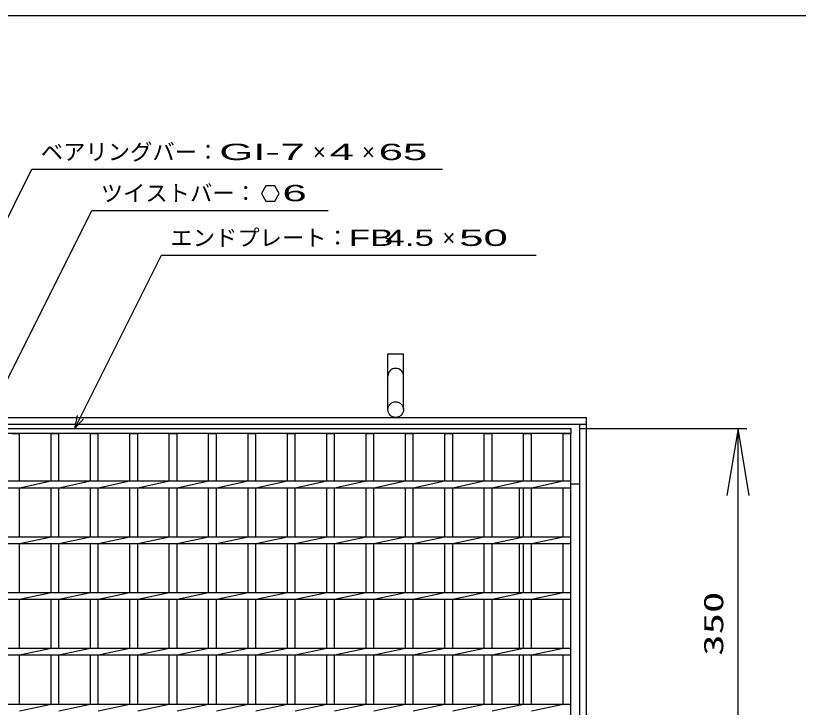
# Model space of a CAD drawing. Units: millimetres, scale not verified. Extents: x -1456 to 1389, y -1026 to 839.
# Drawn here: x -875 to -173, y 218 to 839 of the extents above; entities that cross this region are included whole.
import ezdxf
from ezdxf.enums import TextEntityAlignment as Align

# ---------------------------------------------------------------- set-up
doc = ezdxf.new("R2010")
doc.units = ezdxf.units.MM
doc.header["$LTSCALE"] = 8
for name, color, linetype, lineweight in [('0_2', 150, 'Continuous', 25), ('16', 3, 'Continuous', 25), ('19', 6, 'Continuous', 25), ('22', 4, 'Continuous', 25)]:
    doc.layers.add(name, color=color, linetype=linetype, lineweight=lineweight)
doc.styles.add('ベクトル', font='')
doc.styles.add('ＭＳ ゴシック', font='')
doc.styles.get('ベクトル').set_extended_font_data('ベクトル')
doc.styles.get('ＭＳ ゴシック').set_extended_font_data('MS Gothic')

# ---------------------------------------------------------------- blocks, each defined once
blk = doc.blocks.new('open_arrow')
at = {"color": 0, "linetype": 'Continuous', "lineweight": -2}
blk.add_lwpolyline([(7.5, 1.25), (0, 0), (7.5, -1.25)], dxfattribs=at)

msp = doc.modelspace()

# ---------------------------------------------------------------- linework, layer by layer
at = {"layer": '0_2'}
msp.add_line((-1379.2, 838.8), (1388.8, 838.8), dxfattribs=at)
at = {"layer": '16'}
for p, q in [((-1090, 468.5), (-377, 468.5)), ((-377, 464), (-1090, 464)), ((-878.2, 464), (-871.2, 464)), ((-871.2, 421.5), (-871.2, 464)), ((-842.9, 421.5), (-842.9, 464)), ((-842.9, 464), (-835.9, 464)), ((-835.9, 421.5), (-835.9, 464)), ((-807.6, 421.5), (-807.6, 464)), ((-807.6, 464), (-800.6, 464)), ((-800.6, 421.5), (-800.6, 464)), ((-772.3, 421.5), (-772.3, 464)), ((-772.3, 464), (-765.3, 464)), ((-765.3, 421.5), (-765.3, 464)), ((-737, 421.5), (-737, 464)), ((-737, 464), (-730, 464)), ((-730, 421.5), (-730, 464)), ((-701.7, 421.5), (-701.7, 464)), ((-701.7, 464), (-694.7, 464)), ((-694.7, 421.5), (-694.7, 464)), ((-666.4, 421.5), (-666.4, 464)), ((-666.4, 464), (-659.4, 464)), ((-659.4, 421.5), (-659.4, 464)), ((-631.1, 421.5), (-631.1, 464)), ((-631.1, 464), (-624.1, 464)), ((-624.1, 421.5), (-624.1, 464)), ((-595.8, 421.5), (-595.8, 464)), ((-595.8, 464), (-588.8, 464)), ((-588.8, 421.5), (-588.8, 464)), ((-560.5, 421.5), (-560.5, 464)), ((-560.5, 464), (-553.5, 464)), ((-553.5, 421.5), (-553.5, 464)), ((-525.2, 421.5), (-525.2, 464)), ((-525.2, 464), (-518.2, 464)), ((-518.2, 421.5), (-518.2, 464)), ((-489.9, 421.5), (-489.9, 464)), ((-489.9, 464), (-482.9, 464)), ((-482.9, 421.5), (-482.9, 464)), ((-454.6, 421.5), (-454.6, 464)), ((-454.6, 464), (-447.6, 464)), ((-447.6, 421.5), (-447.6, 464)), ((-419.3, 421.5), (-419.3, 464)), ((-419.3, 464), (-412.3, 464)), ((-412.3, 421.5), (-412.3, 464)), ((-384, 421.5), (-384, 464)), ((-384, 464), (-377, 464)), ((-377, 468.5), (-377, 464)), ((-377, -227), (-377, 464)), ((-1090, 421.5), (-377, 421.5)), ((-871.2, 415.5), (-842.9, 421.5)), ((-835.9, 415.5), (-807.6, 421.5)), ((-800.6, 415.5), (-772.3, 421.5)), ((-765.3, 415.5), (-737, 421.5)), ((-730, 415.5), (-701.7, 421.5)), ((-694.7, 415.5), (-666.4, 421.5)), ((-659.4, 415.5), (-631.1, 421.5)), ((-624.1, 415.5), (-595.8, 421.5)), ((-588.8, 415.5), (-560.5, 421.5)), ((-553.5, 415.5), (-525.2, 421.5)), ((-518.2, 415.5), (-489.9, 421.5)), ((-482.9, 415.5), (-454.6, 421.5)), ((-447.6, 415.5), (-419.3, 421.5)), ((-412.3, 415.5), (-384, 421.5)), ((-377, 415.5), (-377, 421.5)), ((-1090, 415.5), (-377, 415.5)), ((-871.2, 371.5), (-871.2, 415.5)), ((-842.9, 371.5), (-842.9, 415.5)), ((-835.9, 371.5), (-835.9, 415.5)), ((-807.6, 371.5), (-807.6, 415.5)), ((-800.6, 371.5), (-800.6, 415.5)), ((-772.3, 371.5), (-772.3, 415.5)), ((-765.3, 371.5), (-765.3, 415.5)), ((-737, 371.5), (-737, 415.5)), ((-730, 371.5), (-730, 415.5)), ((-701.7, 371.5), (-701.7, 415.5)), ((-694.7, 371.5), (-694.7, 415.5)), ((-666.4, 371.5), (-666.4, 415.5)), ((-659.4, 371.5), (-659.4, 415.5)), ((-631.1, 371.5), (-631.1, 415.5)), ((-624.1, 371.5), (-624.1, 415.5)), ((-595.8, 371.5), (-595.8, 415.5)), ((-588.8, 371.5), (-588.8, 415.5)), ((-560.5, 371.5), (-560.5, 415.5)), ((-553.5, 371.5), (-553.5, 415.5)), ((-525.2, 371.5), (-525.2, 415.5)), ((-518.2, 371.5), (-518.2, 415.5)), ((-489.9, 371.5), (-489.9, 415.5)), ((-482.9, 371.5), (-482.9, 415.5)), ((-454.6, 371.5), (-454.6, 415.5)), ((-447.6, 371.5), (-447.6, 415.5)), ((-419.3, 371.5), (-419.3, 415.5)), ((-412.3, 371.5), (-412.3, 415.5)), ((-384, 371.5), (-384, 415.5)), ((-1090, 371.5), (-377, 371.5)), ((-1090, 365.5), (-377, 365.5)), ((-871.2, 365.5), (-842.9, 371.5)), ((-871.2, 321.5), (-871.2, 365.5)), ((-842.9, 321.5), (-842.9, 365.5)), ((-835.9, 365.5), (-807.6, 371.5)), ((-835.9, 321.5), (-835.9, 365.5)), ((-807.6, 321.5), (-807.6, 365.5)), ((-800.6, 365.5), (-772.3, 371.5)), ((-800.6, 321.5), (-800.6, 365.5)), ((-772.3, 321.5), (-772.3, 365.5)), ((-765.3, 365.5), (-737, 371.5)), ((-765.3, 321.5), (-765.3, 365.5)), ((-737, 321.5), (-737, 365.5)), ((-730, 365.5), (-701.7, 371.5)), ((-730, 321.5), (-730, 365.5)), ((-701.7, 321.5), (-701.7, 365.5)), ((-694.7, 365.5), (-666.4, 371.5)), ((-694.7, 321.5), (-694.7, 365.5)), ((-666.4, 321.5), (-666.4, 365.5)), ((-659.4, 365.5), (-631.1, 371.5)), ((-659.4, 321.5), (-659.4, 365.5)), ((-631.1, 321.5), (-631.1, 365.5)), ((-624.1, 365.5), (-595.8, 371.5)), ((-624.1, 321.5), (-624.1, 365.5)), ((-595.8, 321.5), (-595.8, 365.5)), ((-588.8, 365.5), (-560.5, 371.5)), ((-588.8, 321.5), (-588.8, 365.5)), ((-560.5, 321.5), (-560.5, 365.5)), ((-553.5, 365.5), (-525.2, 371.5)), ((-553.5, 321.5), (-553.5, 365.5)), ((-525.2, 321.5), (-525.2, 365.5)), ((-518.2, 365.5), (-489.9, 371.5)), ((-518.2, 321.5), (-518.2, 365.5)), ((-489.9, 321.5), (-489.9, 365.5)), ((-482.9, 365.5), (-454.6, 371.5)), ((-482.9, 321.5), (-482.9, 365.5)), ((-454.6, 321.5), (-454.6, 365.5)), ((-447.6, 365.5), (-419.3, 371.5)), ((-447.6, 321.5), (-447.6, 365.5)), ((-419.3, 321.5), (-419.3, 365.5)), ((-412.3, 365.5), (-384, 371.5)), ((-412.3, 321.5), (-412.3, 365.5)), ((-384, 321.5), (-384, 365.5)), ((-377, 365.5), (-377, 371.5)), ((-1090, 321.5), (-377, 321.5)), ((-871.2, 315.5), (-842.9, 321.5)), ((-835.9, 315.5), (-807.6, 321.5)), ((-800.6, 315.5), (-772.3, 321.5)), ((-765.3, 315.5), (-737, 321.5)), ((-730, 315.5), (-701.7, 321.5)), ((-694.7, 315.5), (-666.4, 321.5)), ((-659.4, 315.5), (-631.1, 321.5)), ((-624.1, 315.5), (-595.8, 321.5)), ((-588.8, 315.5), (-560.5, 321.5)), ((-553.5, 315.5), (-525.2, 321.5)), ((-518.2, 315.5), (-489.9, 321.5)), ((-482.9, 315.5), (-454.6, 321.5)), ((-447.6, 315.5), (-419.3, 321.5)), ((-412.3, 315.5), (-384, 321.5)), ((-377, 315.5), (-377, 321.5)), ((-1090, 315.5), (-377, 315.5)), ((-871.2, 271.5), (-871.2, 315.5)), ((-842.9, 271.5), (-842.9, 315.5)), ((-835.9, 271.5), (-835.9, 315.5)), ((-807.6, 271.5), (-807.6, 315.5)), ((-800.6, 271.5), (-800.6, 315.5)), ((-772.3, 271.5), (-772.3, 315.5)), ((-765.3, 271.5), (-765.3, 315.5)), ((-737, 271.5), (-737, 315.5)), ((-730, 271.5), (-730, 315.5)), ((-701.7, 271.5), (-701.7, 315.5)), ((-694.7, 271.5), (-694.7, 315.5)), ((-666.4, 271.5), (-666.4, 315.5)), ((-659.4, 271.5), (-659.4, 315.5)), ((-631.1, 271.5), (-631.1, 315.5)), ((-624.1, 271.5), (-624.1, 315.5)), ((-595.8, 271.5), (-595.8, 315.5)), ((-588.8, 271.5), (-588.8, 315.5)), ((-560.5, 271.5), (-560.5, 315.5)), ((-553.5, 271.5), (-553.5, 315.5)), ((-525.2, 271.5), (-525.2, 315.5)), ((-518.2, 271.5), (-518.2, 315.5)), ((-489.9, 271.5), (-489.9, 315.5)), ((-482.9, 271.5), (-482.9, 315.5)), ((-454.6, 271.5), (-454.6, 315.5)), ((-447.6, 271.5), (-447.6, 315.5)), ((-419.3, 271.5), (-419.3, 315.5)), ((-412.3, 271.5), (-412.3, 315.5)), ((-384, 271.5), (-384, 315.5)), ((-1090, 271.5), (-377, 271.5)), ((-871.2, 265.5), (-842.9, 271.5)), ((-835.9, 265.5), (-807.6, 271.5)), ((-800.6, 265.5), (-772.3, 271.5)), ((-765.3, 265.5), (-737, 271.5)), ((-730, 265.5), (-701.7, 271.5)), ((-694.7, 265.5), (-666.4, 271.5)), ((-659.4, 265.5), (-631.1, 271.5)), ((-624.1, 265.5), (-595.8, 271.5)), ((-588.8, 265.5), (-560.5, 271.5)), ((-553.5, 265.5), (-525.2, 271.5)), ((-518.2, 265.5), (-489.9, 271.5)), ((-482.9, 265.5), (-454.6, 271.5)), ((-447.6, 265.5), (-419.3, 271.5)), ((-412.3, 265.5), (-384, 271.5)), ((-377, 265.5), (-377, 271.5)), ((-1090, 265.5), (-377, 265.5)), ((-871.2, 221.5), (-871.2, 265.5)), ((-842.9, 221.5), (-842.9, 265.5)), ((-835.9, 221.5), (-835.9, 265.5)), ((-807.6, 221.5), (-807.6, 265.5)), ((-800.6, 221.5), (-800.6, 265.5)), ((-772.3, 221.5), (-772.3, 265.5)), ((-765.3, 221.5), (-765.3, 265.5)), ((-737, 221.5), (-737, 265.5)), ((-730, 221.5), (-730, 265.5)), ((-701.7, 221.5), (-701.7, 265.5)), ((-694.7, 221.5), (-694.7, 265.5)), ((-666.4, 221.5), (-666.4, 265.5)), ((-659.4, 221.5), (-659.4, 265.5)), ((-631.1, 221.5), (-631.1, 265.5)), ((-624.1, 221.5), (-624.1, 265.5)), ((-595.8, 221.5), (-595.8, 265.5)), ((-588.8, 221.5), (-588.8, 265.5)), ((-560.5, 221.5), (-560.5, 265.5)), ((-553.5, 221.5), (-553.5, 265.5)), ((-525.2, 221.5), (-525.2, 265.5)), ((-518.2, 221.5), (-518.2, 265.5)), ((-489.9, 221.5), (-489.9, 265.5)), ((-482.9, 221.5), (-482.9, 265.5)), ((-454.6, 221.5), (-454.6, 265.5)), ((-447.6, 221.5), (-447.6, 265.5)), ((-419.3, 221.5), (-419.3, 265.5)), ((-412.3, 221.5), (-412.3, 265.5)), ((-384, 221.5), (-384, 265.5)), ((-1090, 221.5), (-377, 221.5)), ((-871.2, 215.5), (-842.9, 221.5)), ((-835.9, 215.5), (-807.6, 221.5)), ((-800.6, 215.5), (-772.3, 221.5)), ((-765.3, 215.5), (-737, 221.5)), ((-730, 215.5), (-701.7, 221.5)), ((-694.7, 215.5), (-666.4, 221.5)), ((-659.4, 215.5), (-631.1, 221.5)), ((-624.1, 215.5), (-595.8, 221.5)), ((-588.8, 215.5), (-560.5, 221.5)), ((-553.5, 215.5), (-525.2, 221.5)), ((-518.2, 215.5), (-489.9, 221.5)), ((-482.9, 215.5), (-454.6, 221.5)), ((-447.6, 215.5), (-419.3, 221.5)), ((-412.3, 215.5), (-384, 221.5)), ((-377, 215.5), (-377, 221.5))]:
    msp.add_line(p, q, dxfattribs=at)
at = {"layer": '19'}
for p, q in [((-541, 485.5), (-541, 535.5)), ((-541, 535.5), (-527, 535.5)), ((-527, 485.5), (-527, 535.5)), ((-1104, 478.5), (-363, 478.5)), ((-363, -241.5), (-363, 478.5)), ((-1104, 472.5), (-363, 472.5)), ((-369, -235.5), (-369, 472.5)), ((-423, 371.5), (-423, 415)), ((-369, 418.5), (-377, 418.5)), ((-423, 322), (-423, 365.5)), ((-423, 271.5), (-423, 315)), ((-423, 222), (-423, 265.5))]:
    msp.add_line(p, q, dxfattribs=at)
msp.add_circle((-534, 485.5), 7, dxfattribs=at)
msp.add_arc((-534, 515.5), 7, 0, 180, dxfattribs=at)
at = {"layer": '22'}
for p, q in [((-1012.4, 396.5), (-860.15, 701)), ((-860.15, 701), (-492.15, 701)), ((-650.4, 686.212), (-654.4, 679.284)), ((-642.4, 686.212), (-650.4, 686.212)), ((-638.4, 679.2), (-642.4, 686.212)), ((-654.4, 679.284), (-650.4, 672.356)), ((-642.4, 672.356), (-638.4, 679.284)), ((-650.4, 672.356), (-642.4, 672.356)), ((-927.65, 421.5), (-806.4, 664)), ((-806.4, 664), (-594.4, 664)), ((-821.75, 468.5), (-744, 624)), ((-744, 624), (-408, 624)), ((-821.75, 468.5), (-819.35, 480.18)), ((-821.75, 468.5), (-813.75, 477.3)), ((-369, 468.5), (-219.055, 468.5)), ((-227.055, 118.5), (-227.055, 468.5))]:
    msp.add_line(p, q, dxfattribs=at)

# ---------------------------------------------------------------- block references
at = {"layer": '22', "xscale": 8, "yscale": 8, "rotation": 270}
msp.add_blockref('open_arrow', (-227.055, 468.5), dxfattribs=at)

# ---------------------------------------------------------------- texts
at = {"layer": '22', "color": 2, "style": 'ベクトル'}
for s, p in [('ベアリングバー：', (-852.15, 716.6)), ('×', (-608.15, 716.6)), ('×', (-564.15, 716.6)), ('ツイストバー：', (-798.4, 679.6)), ('エンドプレート：', (-736, 639.6)), ('×', (-492, 639.6))]:
    msp.add_text(s, height=14.66, dxfattribs=at).set_placement(p, align=Align.MIDDLE_LEFT)
for s, width, p in [('GI-', 2, (-692.15, 716.6)), (' 7 ', 2, (-648.15, 716.6)), (' 4 ', 2, (-604.15, 716.6)), (' 65 ', 2, (-560.15, 716.6)), (' 6 ', 2, (-646.4, 679.684)), ('FB', 1.6, (-576, 639.6)), (' 4.5 ', 1.6, (-552, 639.6)), (' 50 ', 2, (-488, 639.6))]:
    msp.add_text(s, height=14.66, dxfattribs=dict(at, width=width)).set_placement(p, align=Align.MIDDLE_LEFT)
at = {"layer": '22', "style": 'ＭＳ ゴシック', "width": 1.6}
msp.add_text('350', height=17.6, rotation=90, dxfattribs=at).set_placement((-235.055, 293.5), align=Align.BOTTOM_CENTER)

doc.saveas('drawing.dxf')
